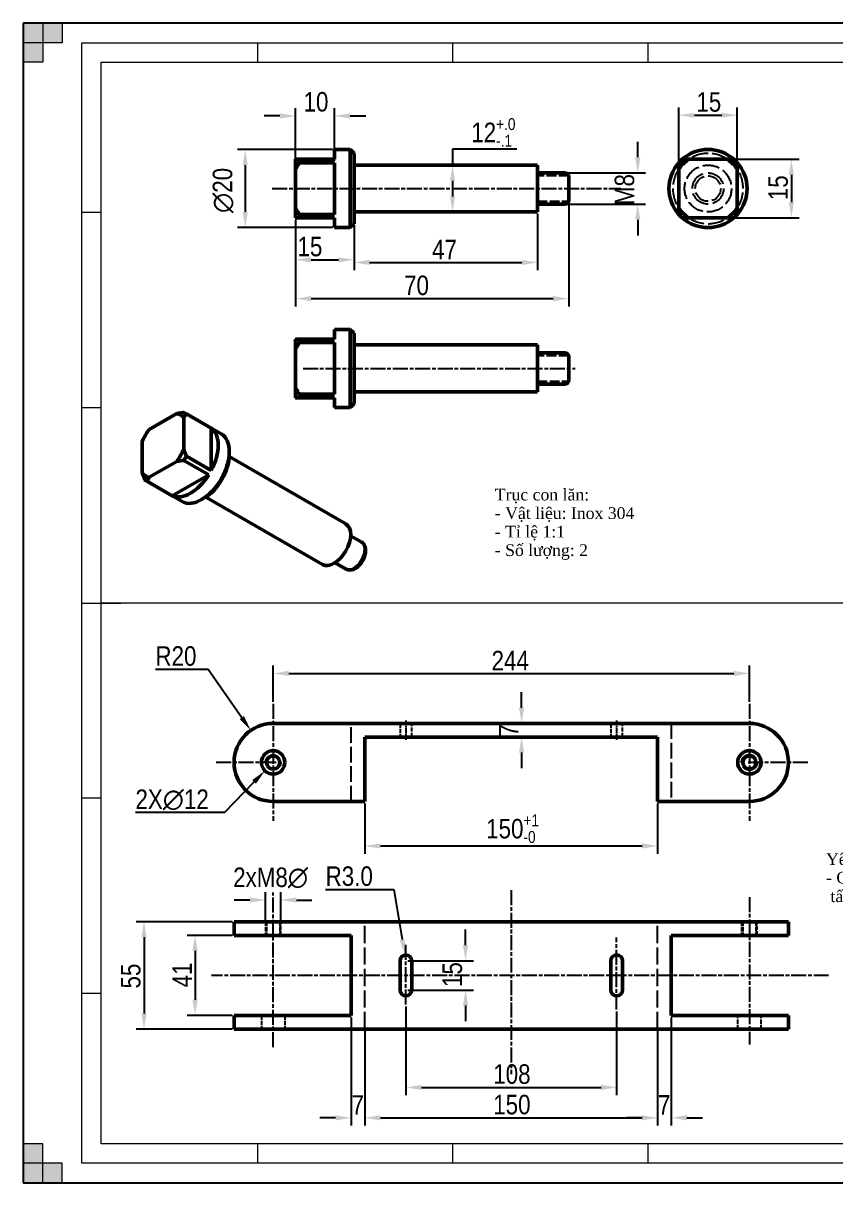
# Model space of a CAD drawing. Header units: millimetres. Extents: x 0 to 840, y 0 to 594.
# Drawn here: x 0 to 416, y 0 to 594 of the extents above; entities that cross this region are included whole.
import ezdxf

# ---------------------------------------------------------------- set-up
doc = ezdxf.new("R2010")
doc.units = ezdxf.units.MM
doc.header["$LTSCALE"] = 2
doc.linetypes.add('CHAIN', pattern=[0.7087, 0.4724, -0.0591, 0.1181, -0.0591])
doc.linetypes.add('DASHED', pattern=[0.2067, 0.1654, -0.0413])
for name, color, linetype, lineweight in [('Center Mark (ANSI)', 7, 'Continuous', 25), ('Centerline (ANSI)', 7, 'Continuous', 25), ('Co ban', 7, 'Continuous', 50), ('Dimension (ANSI)', 7, 'Continuous', 25), ('Hidden Narrow (ANSI)', 7, 'DASHED', 25), ('Symbol (ANSI)', 7, 'Continuous', 25)]:
    doc.layers.add(name, color=color, linetype=linetype, lineweight=lineweight)
for name, color, linetype, lineweight, true_color in [('Khung ban ve', 5, 'Continuous', 15, 0x0000ff), ('Lien manh', 7, 'Continuous', 25, 0x020305), ('Manh', 7, 'DASHED', 25, 0x008000), ('Manh khung ten', 7, 'Continuous', 15, 0x994c4c), ('Net chu', 30, 'Continuous', 15, 0xff7f00), ('THIN', 5, 'Continuous', 15, 0x0000ff)]:
    doc.layers.add(name, color=color, linetype=linetype, lineweight=lineweight, true_color=true_color)
doc.styles.add('Note Text (ANSI)', font='')
doc.styles.add('StandardAM_ANSI', font='')
doc.styles.get('Note Text (ANSI)').set_extended_font_data('VNI-Helve-Condense')
doc.styles.get('StandardAM_ANSI').set_extended_font_data('VNI-Helve-Condense')
doc.dimstyles.new('Default - mm (ANSI)', dxfattribs={"dimscale": 2, "dimtxt": 5, "dimasz": 4, "dimexe": 2, "dimexo": 0.5, "dimgap": 0.8, "dimtad": 1, "dimtoh": 1, "dimdec": 0, "dimrnd": 1e-08, "dimzin": 4, "dimdsep": 46, "dimtxsty": 'StandardAM_ANSI', "dimcen": 0.09, "dimdle": 10, "dimclrd": 256, "dimclre": 256, "dimclrt": 256, "dimadec": 1, "dimazin": 1, "dimtfac": 0.61, "dimtofl": 0, "dimtmove": 0, "dimatfit": 3, "dimldrblk": 'DOT', "dimfxl": 1, "dimtolj": 1, "dimtzin": 4, "dimlwd": -1, "dimlwe": -1, "dimarcsym": 0})

# ---------------------------------------------------------------- blocks, each defined once
blk = doc.blocks.new('Borders 2x A3')
at = {"layer": 'THIN'}
for points in [[(0, 297), (10, 297), (10, 292), (0, 292)], [(5, 297), (5, 287), (0, 287), (0, 297)], [(0, 0), (5, 0), (5, 10), (0, 10)], [(0, 5), (0, 0), (10, 0), (10, 5)]]:
    blk.add_hatch(color=256, dxfattribs=at).paths.add_polyline_path(points)
at = {"layer": 'Khung ban ve'}
for p, q in [((20, 287), (410, 287)), ((20, 10), (20, 287)), ((15, 148.5), (25, 148.5)), ((410, 148.5), (20, 148.5)), ((410, 10), (20, 10))]:
    blk.add_line(p, q, dxfattribs=at)
at = {"layer": 'Manh khung ten', "lineweight": 25}
for p, q in [((420, 297), (0, 297)), ((0, 297), (0, 0)), ((0, 0), (420, 0))]:
    blk.add_line(p, q, dxfattribs=at)
at = {"layer": 'Manh khung ten'}
for p, q in [((0, 297), (420, 297)), ((0, 0), (0, 297)), ((15, 292), (415, 292)), ((15, 5), (15, 292)), ((60, 292), (60, 287)), ((110, 292), (110, 287)), ((19.97, 248.54), (14.98, 248.54)), ((19.98, 198.5), (15, 198.5)), ((19.98, 98.54), (15, 98.54)), ((20, 48.5), (15.02, 48.5)), ((60, 10), (60, 5)), ((110, 10), (110, 5)), ((160, 10), (160, 5)), ((415, 5), (15, 5)), ((420, 0), (0, 0))]:
    blk.add_line(p, q, dxfattribs=at)
at = {"layer": 'Net chu'}
blk.add_line((160, 292), (160, 287), dxfattribs=at)
at = {"layer": 'THIN'}
for p, q in [((0, 292), (0, 297)), ((0, 297), (10, 297)), ((0, 297), (5, 297)), ((0, 287), (0, 297)), ((5, 297), (5, 287)), ((10, 297), (10, 292)), ((10, 292), (0, 292)), ((5, 287), (0, 287)), ((5, 10), (0, 10)), ((0, 10), (0, 0)), ((5, 0), (5, 10)), ((0, 5), (0, 0)), ((10, 5), (0, 5)), ((10, 0), (10, 5)), ((0, 0), (10, 0)), ((0, 0), (5, 0))]:
    blk.add_line(p, q, dxfattribs=at)
blk = doc.blocks.new('*D5')
at = {"layer": 'Defpoints', "color": 0, "transparency": 16777216}
for p in [(196.05, 113.75), (196.05, 98.75), (226.63, 98.75)]:
    blk.add_point(p, dxfattribs=at)
at = {"layer": 'Dimension (ANSI)', "transparency": 16777216}
for p, q in [((226.63, 121.75), (226.63, 129.75)), ((197.05, 113.75), (230.63, 113.75)), ((197.05, 98.75), (230.63, 98.75)), ((226.63, 90.75), (226.63, 82.75))]:
    blk.add_line(p, q, dxfattribs=at)
for points in [[(225.3, 121.75), (227.96, 121.75), (226.63, 113.75)], [(225.3, 90.75), (227.96, 90.75), (226.63, 98.75)]]:
    blk.add_solid(points, dxfattribs=at)
at = {"layer": 'Dimension (ANSI)', "color": 150, "true_color": 0x0080ff, "transparency": 16777216, "insert": (214.82, 100.29), "char_height": 10, "attachment_point": 1, "rotation": 90, "style": 'StandardAM_ANSI'}
blk.add_mtext('\\A1;15', dxfattribs=at)
blk = doc.blocks.new('_Dot')
at = {"color": 0, "linetype": 'ByBlock', "lineweight": -2}
blk.add_line((-0.5, 0), (-1, 0), dxfattribs=at)
at = {"color": 0, "linetype": 'ByBlock', "const_width": 0.5}
blk.add_lwpolyline([(-0.25, 0, 1), (0.25, 0, 1)], format="xyb", close=True, dxfattribs=at)
blk = doc.blocks.new('*D6')
at = {"layer": 'Defpoints', "color": 0, "transparency": 16777216}
for p in [(195.55, 116.7), (196.05, 113.75)]:
    blk.add_point(p, dxfattribs=at)
at = {"layer": 'Dimension (ANSI)', "transparency": 16777216}
for p, q in [((154.95, 150.27), (189.83, 150.27)), ((189.83, 150.27), (194.2, 124.59))]:
    blk.add_line(p, q, dxfattribs=at)
blk.add_solid([(195.52, 124.81), (192.89, 124.37), (195.55, 116.7)], dxfattribs=at)
at = {"layer": 'Dimension (ANSI)', "color": 150, "true_color": 0x0080ff, "transparency": 16777216, "insert": (154.95, 162.08), "char_height": 10, "attachment_point": 1, "style": 'StandardAM_ANSI'}
blk.add_mtext('\\A1;R3.0', dxfattribs=at)
blk = doc.blocks.new('*D7')
at = {"layer": 'Defpoints', "color": 0, "transparency": 16777216}
for p in [(196.05, 91.28), (304.05, 88.69), (304.05, 48.88)]:
    blk.add_point(p, dxfattribs=at)
at = {"layer": 'Dimension (ANSI)', "transparency": 16777216}
for p, q in [((196.05, 90.28), (196.05, 44.88)), ((304.05, 87.69), (304.05, 44.88)), ((204.05, 48.88), (296.05, 48.88))]:
    blk.add_line(p, q, dxfattribs=at)
for points in [[(204.05, 50.21), (204.05, 47.55), (196.05, 48.88)], [(296.05, 50.21), (296.05, 47.55), (304.05, 48.88)]]:
    blk.add_solid(points, dxfattribs=at)
at = {"layer": 'Dimension (ANSI)', "color": 150, "true_color": 0x0080ff, "transparency": 16777216, "insert": (240.83, 60.7), "char_height": 10, "attachment_point": 1, "style": 'StandardAM_ANSI'}
blk.add_mtext('\\A1;108', dxfattribs=at)
blk = doc.blocks.new('*D8')
at = {"layer": 'Defpoints', "color": 0, "transparency": 16777216}
for p in [(175.05, 78.75), (325.05, 78.75), (325.05, 33.28)]:
    blk.add_point(p, dxfattribs=at)
at = {"layer": 'Dimension (ANSI)', "transparency": 16777216}
for p, q in [((175.05, 77.75), (175.05, 29.28)), ((325.05, 77.75), (325.05, 29.28)), ((183.05, 33.28), (317.05, 33.28))]:
    blk.add_line(p, q, dxfattribs=at)
for points in [[(183.05, 34.61), (183.05, 31.94), (175.05, 33.28)], [(317.05, 34.61), (317.05, 31.94), (325.05, 33.28)]]:
    blk.add_solid(points, dxfattribs=at)
at = {"layer": 'Dimension (ANSI)', "color": 150, "true_color": 0x0080ff, "transparency": 16777216, "insert": (240.81, 45.09), "char_height": 10, "attachment_point": 1, "style": 'StandardAM_ANSI'}
blk.add_mtext('\\A1;150', dxfattribs=at)
blk = doc.blocks.new('*D9')
at = {"layer": 'Defpoints', "color": 0, "transparency": 16777216}
for p in [(108.05, 133.75), (61.9, 78.75), (108.05, 78.75)]:
    blk.add_point(p, dxfattribs=at)
at = {"layer": 'Dimension (ANSI)', "transparency": 16777216}
for p, q in [((107.05, 133.75), (57.9, 133.75)), ((61.9, 125.75), (61.9, 86.75)), ((107.05, 78.75), (57.9, 78.75))]:
    blk.add_line(p, q, dxfattribs=at)
for points in [[(60.57, 125.75), (63.24, 125.75), (61.9, 133.75)], [(60.57, 86.75), (63.24, 86.75), (61.9, 78.75)]]:
    blk.add_solid(points, dxfattribs=at)
at = {"layer": 'Dimension (ANSI)', "color": 150, "true_color": 0x0080ff, "transparency": 16777216, "insert": (50.09, 99.53), "char_height": 10, "attachment_point": 1, "rotation": 90, "style": 'StandardAM_ANSI'}
blk.add_mtext('\\A1;55', dxfattribs=at)
blk = doc.blocks.new('*D10')
at = {"layer": 'Defpoints', "color": 0, "transparency": 16777216}
for p in [(108.05, 126.75), (88.05, 85.75), (108.05, 85.75)]:
    blk.add_point(p, dxfattribs=at)
at = {"layer": 'Dimension (ANSI)', "transparency": 16777216}
for p, q in [((107.05, 126.75), (84.05, 126.75)), ((88.05, 118.75), (88.05, 93.75)), ((107.05, 85.75), (84.05, 85.75))]:
    blk.add_line(p, q, dxfattribs=at)
for points in [[(86.72, 118.75), (89.38, 118.75), (88.05, 126.75)], [(86.72, 93.75), (89.38, 93.75), (88.05, 85.75)]]:
    blk.add_solid(points, dxfattribs=at)
at = {"layer": 'Dimension (ANSI)', "color": 150, "true_color": 0x0080ff, "transparency": 16777216, "insert": (76.45, 100.14), "char_height": 10, "attachment_point": 1, "rotation": 90, "style": 'StandardAM_ANSI'}
blk.add_mtext('\\A1;41', dxfattribs=at)
blk = doc.blocks.new('*D11')
at = {"layer": 'Defpoints', "color": 0, "transparency": 16777216}
for p in [(168.05, 85.75), (175.05, 78.75), (175.05, 33.28)]:
    blk.add_point(p, dxfattribs=at)
at = {"layer": 'Dimension (ANSI)', "transparency": 16777216}
for p, q in [((168.05, 84.75), (168.05, 29.28)), ((175.05, 77.75), (175.05, 29.28)), ((160.05, 33.28), (152.05, 33.28)), ((183.05, 33.28), (191.05, 33.28))]:
    blk.add_line(p, q, dxfattribs=at)
for points in [[(160.05, 34.61), (160.05, 31.94), (168.05, 33.28)], [(183.05, 34.61), (183.05, 31.94), (175.05, 33.28)]]:
    blk.add_solid(points, dxfattribs=at)
at = {"layer": 'Dimension (ANSI)', "color": 150, "true_color": 0x0080ff, "transparency": 16777216, "insert": (168.24, 44.88), "char_height": 10, "attachment_point": 1, "style": 'StandardAM_ANSI'}
blk.add_mtext('\\A1;7', dxfattribs=at)
blk = doc.blocks.new('*D12')
at = {"layer": 'Defpoints', "color": 0, "transparency": 16777216}
for p in [(332.05, 85.75), (325.05, 78.75), (332.05, 33.31)]:
    blk.add_point(p, dxfattribs=at)
at = {"layer": 'Dimension (ANSI)', "transparency": 16777216}
for p, q in [((332.05, 84.75), (332.05, 29.31)), ((325.05, 77.75), (325.05, 29.31)), ((317.05, 33.31), (309.05, 33.31)), ((340.05, 33.31), (348.05, 33.31))]:
    blk.add_line(p, q, dxfattribs=at)
for points in [[(317.05, 34.64), (317.05, 31.97), (325.05, 33.31)], [(340.05, 34.64), (340.05, 31.97), (332.05, 33.31)]]:
    blk.add_solid(points, dxfattribs=at)
at = {"layer": 'Dimension (ANSI)', "color": 150, "true_color": 0x0080ff, "transparency": 16777216, "insert": (325.24, 44.91), "char_height": 10, "attachment_point": 1, "style": 'StandardAM_ANSI'}
blk.add_mtext('\\A1;7', dxfattribs=at)
blk = doc.blocks.new('*D13')
at = {"layer": 'Defpoints', "color": 0, "transparency": 16777216}
for p in [(255.32, 235.34), (255.32, 228.34), (255.32, 228.34)]:
    blk.add_point(p, dxfattribs=at)
at = {"layer": 'Dimension (ANSI)', "transparency": 16777216}
for p, q in [((255.32, 243.34), (255.32, 251.34)), ((255.32, 220.34), (255.32, 212.34))]:
    blk.add_line(p, q, dxfattribs=at)
for points in [[(253.98, 243.34), (256.65, 243.34), (255.32, 235.34)], [(253.98, 220.34), (256.65, 220.34), (255.32, 228.34)]]:
    blk.add_solid(points, dxfattribs=at)
at = {"layer": 'Dimension (ANSI)', "color": 150, "true_color": 0x0080ff, "transparency": 16777216, "insert": (243.72, 228.53), "char_height": 10, "attachment_point": 1, "rotation": 90, "style": 'StandardAM_ANSI'}
blk.add_mtext('\\A1;7', dxfattribs=at)
blk = doc.blocks.new('*D14')
at = {"layer": 'Defpoints', "color": 0, "transparency": 16777216}
for p in [(116.61, 231.75), (128.05, 215.34)]:
    blk.add_point(p, dxfattribs=at)
at = {"layer": 'Dimension (ANSI)', "transparency": 16777216}
for p, q in [((67.75, 263.03), (94.78, 263.03)), ((94.78, 263.03), (112.03, 238.31))]:
    blk.add_line(p, q, dxfattribs=at)
blk.add_solid([(113.12, 239.07), (110.94, 237.55), (116.61, 231.75)], dxfattribs=at)
at = {"layer": 'Dimension (ANSI)', "color": 150, "true_color": 0x0080ff, "transparency": 16777216, "insert": (67.75, 274.85), "char_height": 10, "attachment_point": 1, "style": 'StandardAM_ANSI'}
blk.add_mtext('\\A1;R20', dxfattribs=at)
blk = doc.blocks.new('*D15')
at = {"layer": 'Defpoints', "color": 0, "transparency": 16777216}
for p in [(132.24, 219.64), (123.86, 211.05)]:
    blk.add_point(p, dxfattribs=at)
at = {"layer": 'Dimension (ANSI)', "transparency": 16777216}
for p, q in [((127.87, 215.34), (128.23, 215.34)), ((128.05, 215.16), (128.05, 215.52)), ((103.26, 189.89), (118.28, 205.32)), ((57.52, 189.89), (103.26, 189.89))]:
    blk.add_line(p, q, dxfattribs=at)
blk.add_solid([(117.33, 206.25), (119.24, 204.39), (123.86, 211.05)], dxfattribs=at)
at = {"layer": 'Dimension (ANSI)', "color": 150, "true_color": 0x0080ff, "transparency": 16777216, "insert": (57.52, 201.49), "char_height": 10, "attachment_point": 1, "style": 'StandardAM_ANSI'}
blk.add_mtext('\\A1;\\fVNI-Helve-Condense|b0|i0;\\H10.0000;2X∅12', dxfattribs=at)
blk = doc.blocks.new('*D16')
at = {"layer": 'Defpoints', "color": 0, "transparency": 16777216}
for p in [(175.05, 195.34), (325.05, 195.34), (325.05, 172.55)]:
    blk.add_point(p, dxfattribs=at)
at = {"layer": 'Dimension (ANSI)', "transparency": 16777216}
for p, q in [((175.05, 194.34), (175.05, 168.55)), ((325.05, 194.34), (325.05, 168.55)), ((183.05, 172.55), (317.05, 172.55))]:
    blk.add_line(p, q, dxfattribs=at)
for points in [[(183.05, 173.89), (183.05, 171.22), (175.05, 172.55)], [(317.05, 173.89), (317.05, 171.22), (325.05, 172.55)]]:
    blk.add_solid(points, dxfattribs=at)
at = {"layer": 'Dimension (ANSI)', "color": 150, "true_color": 0x0080ff, "transparency": 16777216, "insert": (237.19, 188.73), "char_height": 10, "attachment_point": 1, "style": 'StandardAM_ANSI'}
blk.add_mtext('\\A1;150{\\H6.1;\\S+1^ -0;}', dxfattribs=at)
blk = doc.blocks.new('*D17')
at = {"layer": 'Defpoints', "color": 0, "transparency": 16777216}
for p in [(372.05, 260.9), (128.05, 245.34), (372.05, 245.34)]:
    blk.add_point(p, dxfattribs=at)
at = {"layer": 'Dimension (ANSI)', "transparency": 16777216}
for p, q in [((128.05, 246.34), (128.05, 264.9)), ((372.05, 246.34), (372.05, 264.9)), ((136.05, 260.9), (364.05, 260.9))]:
    blk.add_line(p, q, dxfattribs=at)
for points in [[(136.05, 262.23), (136.05, 259.56), (128.05, 260.9)], [(364.05, 262.23), (364.05, 259.56), (372.05, 260.9)]]:
    blk.add_solid(points, dxfattribs=at)
at = {"layer": 'Dimension (ANSI)', "color": 150, "true_color": 0x0080ff, "transparency": 16777216, "insert": (239.96, 272.5), "char_height": 10, "attachment_point": 1, "style": 'StandardAM_ANSI'}
blk.add_mtext('\\A1;244', dxfattribs=at)
blk = doc.blocks.new('*D18')
at = {"layer": 'Defpoints', "color": 0, "transparency": 16777216}
for p in [(159.49, 529.3), (113.75, 489.3), (159.49, 489.3)]:
    blk.add_point(p, dxfattribs=at)
at = {"layer": 'Dimension (ANSI)', "transparency": 16777216}
for p, q in [((158.49, 529.3), (109.75, 529.3)), ((113.75, 521.3), (113.75, 497.3)), ((158.49, 489.3), (109.75, 489.3))]:
    blk.add_line(p, q, dxfattribs=at)
for points in [[(112.42, 521.3), (115.09, 521.3), (113.75, 529.3)], [(112.42, 497.3), (115.09, 497.3), (113.75, 489.3)]]:
    blk.add_solid(points, dxfattribs=at)
at = {"layer": 'Dimension (ANSI)', "color": 150, "true_color": 0x0080ff, "transparency": 16777216, "insert": (97.11, 496.77), "char_height": 10, "attachment_point": 1, "rotation": 90, "style": 'StandardAM_ANSI'}
blk.add_mtext('\\A1;\\fAIGDT|b0|i0;\\H10.0000;n\\fVNI-Helve-Condense|b0|i0;\\H10.0000;20', dxfattribs=at)
blk = doc.blocks.new('*D19')
at = {"layer": 'Defpoints', "color": 0, "transparency": 16777216}
for p in [(234.76, 521.3), (219.96, 497.3), (234.76, 497.3)]:
    blk.add_point(p, dxfattribs=at)
at = {"layer": 'Dimension (ANSI)', "transparency": 16777216}
for p, q in [((252.95, 529.39), (219.96, 529.39)), ((219.96, 529.39), (219.96, 521.3)), ((219.96, 513.3), (219.96, 505.3))]:
    blk.add_line(p, q, dxfattribs=at)
for points in [[(218.63, 513.3), (221.3, 513.3), (219.96, 521.3)], [(218.63, 505.3), (221.3, 505.3), (219.96, 497.3)]]:
    blk.add_solid(points, dxfattribs=at)
at = {"layer": 'Dimension (ANSI)', "color": 150, "true_color": 0x0080ff, "transparency": 16777216, "insert": (229.56, 545.36), "char_height": 10, "attachment_point": 1, "style": 'StandardAM_ANSI'}
blk.add_mtext('\\A1;12{\\H6.1;\\S+.0^ -.1;}', dxfattribs=at)
blk = doc.blocks.new('*D25')
at = {"layer": 'Defpoints', "color": 0, "transparency": 16777216}
for p in [(131.94, 144.86), (124.16, 133.75), (131.94, 133.75)]:
    blk.add_point(p, dxfattribs=at)
at = {"layer": 'Dimension (ANSI)', "transparency": 16777216}
for p, q in [((124.16, 134.75), (124.16, 148.86)), ((131.94, 134.75), (131.94, 148.86)), ((116.16, 144.86), (108.16, 144.86)), ((139.94, 144.86), (147.94, 144.86))]:
    blk.add_line(p, q, dxfattribs=at)
for points in [[(116.16, 146.2), (116.16, 143.53), (124.16, 144.86)], [(139.94, 146.2), (139.94, 143.53), (131.94, 144.86)]]:
    blk.add_solid(points, dxfattribs=at)
at = {"layer": 'Dimension (ANSI)', "color": 150, "true_color": 0x0080ff, "transparency": 16777216, "insert": (107.57, 161.51), "char_height": 10, "attachment_point": 1, "style": 'StandardAM_ANSI'}
blk.add_mtext('\\A1;\\fVNI-Helve-Condense|b0|i0;\\H10.0000;2xM8\\fAIGDT|b0|i0;\\H10.0000;n', dxfattribs=at)
blk = doc.blocks.new('*D26')
at = {"layer": 'Defpoints', "color": 0, "transparency": 16777216}
for p in [(279.49, 503.3), (139.49, 494.3), (279.49, 452.91)]:
    blk.add_point(p, dxfattribs=at)
at = {"layer": 'Dimension (ANSI)', "transparency": 16777216}
for p, q in [((279.49, 502.3), (279.49, 448.91)), ((139.49, 493.3), (139.49, 448.91)), ((147.49, 452.91), (271.49, 452.91))]:
    blk.add_line(p, q, dxfattribs=at)
for points in [[(147.49, 454.24), (147.49, 451.57), (139.49, 452.91)], [(271.49, 454.24), (271.49, 451.57), (279.49, 452.91)]]:
    blk.add_solid(points, dxfattribs=at)
at = {"layer": 'Dimension (ANSI)', "color": 150, "true_color": 0x0080ff, "transparency": 16777216, "insert": (195.14, 464.72), "char_height": 10, "attachment_point": 1, "style": 'StandardAM_ANSI'}
blk.add_mtext('\\A1;70', dxfattribs=at)
blk = doc.blocks.new('*D27')
at = {"layer": 'Defpoints', "color": 0, "transparency": 16777216}
for p in [(139.49, 494.3), (169.49, 491.3), (169.49, 472.8)]:
    blk.add_point(p, dxfattribs=at)
at = {"layer": 'Dimension (ANSI)', "transparency": 16777216}
for p, q in [((139.49, 493.3), (139.49, 468.8)), ((169.49, 490.3), (169.49, 468.8)), ((147.49, 472.8), (161.49, 472.8))]:
    blk.add_line(p, q, dxfattribs=at)
for points in [[(147.49, 474.13), (147.49, 471.46), (139.49, 472.8)], [(161.49, 474.13), (161.49, 471.46), (169.49, 472.8)]]:
    blk.add_solid(points, dxfattribs=at)
at = {"layer": 'Dimension (ANSI)', "color": 150, "true_color": 0x0080ff, "transparency": 16777216, "insert": (140.54, 484.61), "char_height": 10, "attachment_point": 1, "style": 'StandardAM_ANSI'}
blk.add_mtext('\\A1;15', dxfattribs=at)
blk = doc.blocks.new('*D28')
at = {"layer": 'Defpoints', "color": 0, "transparency": 16777216}
for p in [(263.49, 497.3), (169.49, 491.3), (263.49, 471.46)]:
    blk.add_point(p, dxfattribs=at)
at = {"layer": 'Dimension (ANSI)', "transparency": 16777216}
for p, q in [((263.49, 496.3), (263.49, 467.46)), ((169.49, 490.3), (169.49, 467.46)), ((177.49, 471.46), (255.49, 471.46))]:
    blk.add_line(p, q, dxfattribs=at)
for points in [[(177.49, 472.79), (177.49, 470.12), (169.49, 471.46)], [(255.49, 472.79), (255.49, 470.12), (263.49, 471.46)]]:
    blk.add_solid(points, dxfattribs=at)
at = {"layer": 'Dimension (ANSI)', "color": 150, "true_color": 0x0080ff, "transparency": 16777216, "insert": (209.48, 483.06), "char_height": 10, "attachment_point": 1, "style": 'StandardAM_ANSI'}
blk.add_mtext('\\A1;47', dxfattribs=at)
blk = doc.blocks.new('*D29')
at = {"layer": 'Defpoints', "color": 0, "transparency": 16777216}
for p in [(277.49, 517.3), (277.49, 501.3), (314.87, 501.3)]:
    blk.add_point(p, dxfattribs=at)
at = {"layer": 'Dimension (ANSI)', "transparency": 16777216}
for p, q in [((314.87, 525.3), (314.87, 533.3)), ((278.49, 517.3), (318.87, 517.3)), ((278.49, 501.3), (318.87, 501.3)), ((314.87, 493.3), (314.87, 485.3))]:
    blk.add_line(p, q, dxfattribs=at)
for points in [[(313.53, 525.3), (316.2, 525.3), (314.87, 517.3)], [(313.53, 493.3), (316.2, 493.3), (314.87, 501.3)]]:
    blk.add_solid(points, dxfattribs=at)
at = {"layer": 'Dimension (ANSI)', "color": 150, "true_color": 0x0080ff, "transparency": 16777216, "insert": (303.05, 500.8), "char_height": 10, "attachment_point": 1, "rotation": 90, "style": 'StandardAM_ANSI'}
blk.add_mtext('\\A1;\\fVNI-Helve-Condense|b0|i0;\\H10.0000;M8', dxfattribs=at)
blk = doc.blocks.new('*D30')
at = {"layer": 'Defpoints', "color": 0, "transparency": 16777216}
for p in [(159.49, 546.5), (139.49, 519.25), (159.49, 522.52)]:
    blk.add_point(p, dxfattribs=at)
at = {"layer": 'Dimension (ANSI)', "transparency": 16777216}
for p, q in [((131.49, 546.5), (123.49, 546.5)), ((139.49, 520.25), (139.49, 550.5)), ((159.49, 523.52), (159.49, 550.5)), ((167.49, 546.5), (175.49, 546.5))]:
    blk.add_line(p, q, dxfattribs=at)
for points in [[(131.49, 547.84), (131.49, 545.17), (139.49, 546.5)], [(167.49, 547.84), (167.49, 545.17), (159.49, 546.5)]]:
    blk.add_solid(points, dxfattribs=at)
at = {"layer": 'Dimension (ANSI)', "color": 150, "true_color": 0x0080ff, "transparency": 16777216, "insert": (143.63, 558.74), "char_height": 10, "attachment_point": 1, "style": 'StandardAM_ANSI'}
blk.add_mtext('\\A1;10', dxfattribs=at)
blk = doc.blocks.new('*D31')
at = {"layer": 'Defpoints', "color": 0, "transparency": 16777216}
for p in [(360.8, 524.3), (360.8, 494.3), (393.55, 494.3)]:
    blk.add_point(p, dxfattribs=at)
at = {"layer": 'Dimension (ANSI)', "transparency": 16777216}
for p, q in [((361.8, 524.3), (397.55, 524.3)), ((393.55, 516.3), (393.55, 502.3)), ((361.8, 494.3), (397.55, 494.3))]:
    blk.add_line(p, q, dxfattribs=at)
for points in [[(392.22, 516.3), (394.88, 516.3), (393.55, 524.3)], [(392.22, 502.3), (394.88, 502.3), (393.55, 494.3)]]:
    blk.add_solid(points, dxfattribs=at)
at = {"layer": 'Dimension (ANSI)', "color": 150, "true_color": 0x0080ff, "transparency": 16777216, "insert": (381.74, 503.34), "char_height": 10, "attachment_point": 1, "rotation": 90, "style": 'StandardAM_ANSI'}
blk.add_mtext('\\A1;15', dxfattribs=at)
blk = doc.blocks.new('*D32')
at = {"layer": 'Defpoints', "color": 0, "transparency": 16777216}
for p in [(365.85, 546.85), (335.85, 519.25), (365.85, 519.25)]:
    blk.add_point(p, dxfattribs=at)
at = {"layer": 'Dimension (ANSI)', "transparency": 16777216}
for p, q in [((335.85, 520.25), (335.85, 550.85)), ((343.85, 546.85), (357.85, 546.85)), ((365.85, 520.25), (365.85, 550.85))]:
    blk.add_line(p, q, dxfattribs=at)
for points in [[(343.85, 548.18), (343.85, 545.51), (335.85, 546.85)], [(357.85, 548.18), (357.85, 545.51), (365.85, 546.85)]]:
    blk.add_solid(points, dxfattribs=at)
at = {"layer": 'Dimension (ANSI)', "color": 150, "true_color": 0x0080ff, "transparency": 16777216, "insert": (344.9, 558.66), "char_height": 10, "attachment_point": 1, "style": 'StandardAM_ANSI'}
blk.add_mtext('\\A1;15', dxfattribs=at)

msp = doc.modelspace()

# ---------------------------------------------------------------- linework, layer by layer
at = {"layer": 'Center Mark (ANSI)', "linetype": 'CHAIN', "ltscale": 8.113447}
for p, q in [((128.051, 245.345), (128.051, 185.345)), ((372.051, 245.345), (372.051, 185.345)), ((129.551, 215.345), (98.051, 215.345)), ((402.051, 215.345), (370.551, 215.345))]:
    msp.add_line(p, q, dxfattribs=at)
at = {"layer": 'Centerline (ANSI)', "linetype": 'CHAIN', "ltscale": 8.113447}
for p, q in [((127.608, 509.295), (306.233, 509.295)), ((143.385, 417.177), (282.778, 417.177)), ((128.051, 69.465), (128.051, 148.675)), ((250.051, 149.823), (250.051, 55.689)), ((372.051, 146.379), (372.051, 70.9)), ((304.051, 88.694), (304.051, 125.716)), ((196.051, 91.277), (196.051, 122.272)), ((412.654, 106.246), (96.437, 106.246))]:
    msp.add_line(p, q, dxfattribs=at)
at = {"layer": 'Centerline (ANSI)', "linetype": 'CHAIN', "ltscale": 2.777527}
for p, q in [((196.051, 236.845), (196.051, 226.845)), ((304.051, 236.845), (304.051, 226.845))]:
    msp.add_line(p, q, dxfattribs=at)
at = {"layer": 'Co ban'}
for p, q in [((159.493, 524.295), (159.493, 529.295)), ((159.493, 529.295), (167.493, 529.295)), ((167.493, 489.295), (167.493, 529.295)), ((169.493, 527.295), (167.493, 529.295)), ((139.493, 519.245), (139.493, 524.295)), ((159.493, 524.295), (141.493, 524.295)), ((141.493, 524.295), (141.493, 522.524)), ((169.493, 527.295), (169.493, 491.295)), ((360.8, 524.295), (340.9, 524.295)), ((139.493, 499.346), (139.493, 519.245)), ((141.493, 522.524), (159.493, 522.524)), ((159.493, 496.067), (159.493, 522.524)), ((169.493, 521.295), (263.493, 521.295)), ((263.493, 497.295), (263.493, 521.295)), ((263.493, 517.295), (277.493, 517.295)), ((335.85, 519.245), (335.85, 499.346)), ((365.85, 499.346), (365.85, 519.245)), ((279.493, 515.295), (279.493, 503.295)), ((139.493, 494.295), (139.493, 499.346)), ((263.493, 501.295), (277.493, 501.295)), ((159.493, 496.067), (141.493, 496.067)), ((141.493, 496.067), (141.493, 494.295)), ((141.493, 494.295), (159.493, 494.295)), ((159.493, 489.295), (159.493, 494.295)), ((169.493, 497.295), (263.493, 497.295)), ((340.9, 494.295), (360.8, 494.295)), ((159.493, 489.295), (167.493, 489.295)), ((169.493, 491.295), (167.493, 489.295)), ((159.493, 432.177), (159.493, 437.177)), ((159.493, 437.177), (167.493, 437.177)), ((167.493, 397.177), (167.493, 437.177)), ((169.493, 435.177), (167.493, 437.177)), ((169.493, 435.177), (169.493, 399.177)), ((139.493, 427.127), (139.493, 432.177)), ((159.493, 432.177), (141.493, 432.177)), ((141.493, 432.177), (141.493, 430.406)), ((141.493, 430.406), (159.493, 430.406)), ((159.493, 403.948), (159.493, 430.406)), ((169.493, 429.177), (263.493, 429.177)), ((263.493, 405.177), (263.493, 429.177)), ((139.493, 407.227), (139.493, 427.127)), ((263.493, 425.177), (277.493, 425.177)), ((279.493, 423.177), (279.493, 411.177)), ((139.493, 402.177), (139.493, 407.227)), ((159.493, 403.948), (141.493, 403.948)), ((141.493, 403.948), (141.493, 402.177)), ((169.493, 405.177), (263.493, 405.177)), ((263.493, 409.177), (277.493, 409.177)), ((141.493, 402.177), (159.493, 402.177)), ((159.493, 397.177), (159.493, 402.177)), ((169.493, 399.177), (167.493, 397.177)), ((78.649, 394.049), (64.578, 385.925)), ((83.028, 394.244), (101.412, 383.629)), ((83.634, 393.848), (96.362, 386.5)), ((159.493, 397.177), (167.493, 397.177)), ((82.22, 375.739), (82.22, 391.987)), ((96.362, 364.897), (96.362, 386.5)), ((61.007, 379.74), (61.007, 363.492)), ((105.555, 372.841), (105.555, 374.474)), ((64.578, 361.43), (78.649, 369.554)), ((82.382, 370.076), (95.11, 362.728)), ((96.362, 364.897), (83.634, 372.246)), ((105.535, 372.011), (165.295, 337.509)), ((76.401, 351.927), (95.11, 362.728)), ((63.028, 359.603), (81.412, 348.988)), ((76.401, 351.927), (63.674, 359.275)), ((92.827, 350.795), (91.412, 349.979)), ((93.535, 351.227), (153.295, 316.725)), ((167.767, 331.463), (173.194, 328.33)), ((159.767, 317.607), (165.194, 314.473)), ((128.051, 235.345), (372.051, 235.345)), ((175.051, 228.345), (175.051, 195.345)), ((325.051, 228.345), (175.051, 228.345)), ((325.051, 228.345), (325.051, 195.345)), ((175.051, 195.345), (128.051, 195.345)), ((325.051, 195.345), (372.051, 195.345)), ((108.051, 133.746), (128.051, 133.746)), ((108.051, 126.746), (108.051, 133.746)), ((372.051, 133.746), (128.051, 133.746)), ((392.051, 133.746), (372.051, 133.746)), ((392.051, 133.746), (392.051, 126.746)), ((128.051, 126.746), (108.051, 126.746)), ((128.051, 126.746), (168.051, 126.746)), ((168.051, 126.746), (168.051, 85.746)), ((372.051, 126.746), (332.051, 126.746)), ((332.051, 126.746), (332.051, 85.746)), ((372.051, 126.746), (392.051, 126.746)), ((193.051, 98.746), (193.051, 113.746)), ((199.051, 113.746), (199.051, 98.746)), ((301.051, 98.746), (301.051, 113.746)), ((307.051, 113.746), (307.051, 98.746)), ((108.051, 85.746), (128.051, 85.746)), ((108.051, 85.746), (108.051, 78.746)), ((168.051, 85.746), (128.051, 85.746)), ((332.051, 85.746), (372.051, 85.746)), ((392.051, 85.746), (372.051, 85.746)), ((392.051, 78.746), (392.051, 85.746)), ((128.051, 78.746), (108.051, 78.746)), ((128.051, 78.746), (372.051, 78.746)), ((372.051, 78.746), (392.051, 78.746))]:
    msp.add_line(p, q, dxfattribs=at)
for centre, radius in [((128.051, 215.345), 6), ((372.051, 215.345), 6), ((128.051, 215.345), 3.35), ((372.051, 215.345), 3.35)]:
    msp.add_circle(centre, radius, dxfattribs=at)
for centre, radius, start, end in [((350.85, 509.295), 20, 48.590378, 131.409622), ((350.85, 509.295), 18, 123.55731, 146.44269), ((350.85, 509.295), 20, 131.409622, 138.590378), ((350.85, 509.295), 18, 33.55731, 56.44269), ((350.85, 509.295), 20, 41.409622, 48.590378), ((277.493, 515.295), 2, 0, 90), ((350.85, 509.295), 20, 138.590378, 221.409622), ((350.85, 509.295), 20, 318.590378, 41.409622), ((277.493, 503.295), 2, 270, 0), ((350.85, 509.295), 18, 213.55731, 236.44269), ((350.85, 509.295), 18, 303.55731, 326.44269), ((350.85, 509.295), 20, 221.409622, 228.590378), ((350.85, 509.295), 20, 228.590378, 311.409622), ((350.85, 509.295), 20, 311.409622, 318.590378), ((277.493, 423.177), 2, 0, 90), ((277.493, 411.177), 2, 270, 0), ((128.051, 215.345), 20, 90, 270), ((372.051, 215.345), 20, 270, 90), ((196.051, 113.746), 3, 0, 180), ((304.051, 113.746), 3, 0, 180), ((196.051, 98.746), 3, 180, 0), ((304.051, 98.746), 3, 180, 0)]:
    msp.add_arc(centre, radius, start, end, dxfattribs=at)
for centre, major_axis, start_param, end_param in [((71.613, 377.74), (9, 15.588), 6.0834727, 6.4828979), ((73.028, 376.923), (10, 17.321), 6.2205214, 6.3458492), ((85.756, 369.575), (10, 17.321), 4.7750529, 6.2205214), ((71.613, 377.74), (9, 15.588), 1.3710837, 1.7705089), ((91.412, 366.309), (10, 17.321), 3.1415927, 6.2831853), ((71.613, 377.74), (-9, -15.588), 1.3710837, 1.7705089), ((73.028, 376.923), (10, 17.321), 4.6497251, 4.7750529), ((92.827, 365.492), (9, 15.588), 3.9269908, 5.4977871), ((71.613, 377.74), (-9, -15.588), 6.0834727, 6.4828979), ((85.756, 369.575), (-10, -17.321), 0.0626639, 1.5081324), ((73.028, 376.923), (-10, -17.321), 6.2205214, 6.3458492), ((159.295, 327.117), (6, 10.392), 3.1415927, 6.2831853)]:
    msp.add_ellipse(centre, major_axis=major_axis, ratio=0.5773503, start_param=start_param, end_param=end_param, dxfattribs=at)
for points in [[(141.493, 524.295), (140.351, 524.295), (139.493, 524.295)], [(340.9, 524.295), (339.347, 524.295), (337.621, 524.295)], [(364.079, 524.295), (362.353, 524.295), (360.8, 524.295)], [(139.493, 519.245), (140.351, 520.799), (141.493, 522.524)], [(335.85, 522.524), (335.85, 520.799), (335.85, 519.245)], [(365.85, 519.245), (365.85, 520.799), (365.85, 522.524)], [(141.493, 496.067), (140.351, 497.792), (139.493, 499.346)], [(335.85, 499.346), (335.85, 497.792), (335.85, 496.067)], [(365.85, 496.067), (365.85, 497.792), (365.85, 499.346)], [(139.493, 494.295), (140.351, 494.295), (141.493, 494.295)], [(337.621, 494.295), (339.347, 494.295), (340.9, 494.295)], [(360.8, 494.295), (362.353, 494.295), (364.079, 494.295)], [(141.493, 432.177), (140.351, 432.177), (139.493, 432.177)], [(139.493, 427.127), (140.351, 428.68), (141.493, 430.406)], [(141.493, 403.948), (140.351, 405.674), (139.493, 407.227)], [(139.493, 402.177), (140.351, 402.177), (141.493, 402.177)], [(82.382, 394.571), (80.354, 394.333), (78.649, 394.049)], [(82.22, 391.987), (82.827, 392.905), (83.634, 393.848)], [(83.634, 372.246), (82.827, 374.121), (82.22, 375.739)], [(78.649, 369.554), (80.354, 369.838), (82.382, 370.076)], [(61.007, 363.492), (61.614, 361.873), (62.421, 359.998)], [(63.674, 359.275), (64.087, 360.446), (64.578, 361.43)]]:
    msp.add_rational_spline(points, [1, 1.00374358632, 1], degree=2, dxfattribs=at)
msp.add_open_spline([(173.194, 328.33), (173.647, 328.068), (174.044, 327.717), (174.709, 326.874), (174.962, 326.376), (175.345, 325.219), (175.435, 324.548), (175.438, 323.074), (175.318, 322.266), (174.881, 320.656), (174.561, 319.854), (173.762, 318.337), (173.286, 317.622), (172.206, 316.326), (171.604, 315.746), (170.294, 314.783), (169.585, 314.4), (168.145, 313.954), (167.415, 313.864), (166.168, 314.038), (165.655, 314.207), (165.194, 314.473)], degree=3, knots=[0.7853982, 0.7853982, 0.7853982, 0.7853982, 1.0116723, 1.0116723, 1.260266, 1.260266, 1.5684053, 1.5684053, 1.9269036, 1.9269036, 2.2888824, 2.2888824, 2.6463049, 2.6463049, 3.0059878, 3.0059878, 3.3694905, 3.3694905, 3.69681, 3.69681, 3.9269908, 3.9269908, 3.9269908, 3.9269908], dxfattribs=at)
at = {"layer": 'Hidden Narrow (ANSI)', "ltscale": 15.174003}
for p, q in [((279.426, 515.807), (263.493, 515.807)), ((263.493, 502.783), (279.426, 502.783)), ((279.426, 423.689), (263.493, 423.689)), ((263.493, 410.665), (279.426, 410.665))]:
    msp.add_line(p, q, dxfattribs=at)
at = {"layer": 'Hidden Narrow (ANSI)', "ltscale": 6.666338}
for p, q in [((124.159, 133.746), (124.159, 126.746)), ((131.942, 126.746), (131.942, 133.746)), ((368.024, 133.746), (368.024, 126.746)), ((376.077, 126.746), (376.077, 133.746))]:
    msp.add_line(p, q, dxfattribs=at)
at = {"layer": 'Hidden Narrow (ANSI)', "ltscale": 24.743652}
msp.add_circle((350.85, 509.295), 6.512, dxfattribs=at)
at = {"layer": 'Hidden Narrow (ANSI)', "ltscale": 29.571293}
msp.add_circle((128.051, 215.345), 3.891, dxfattribs=at)
at = {"layer": 'Hidden Narrow (ANSI)', "ltscale": 30.598991}
msp.add_circle((372.051, 215.345), 4.026, dxfattribs=at)
at = {"layer": 'Lien manh'}
msp.add_ellipse((169.194, 321.401), major_axis=(4, 6.928), ratio=0.5773503, start_param=3.1415927, end_param=6.2831853, dxfattribs=at)
at = {"layer": 'Manh', "ltscale": 24.189648}
for p, q in [((168.051, 195.345), (168.051, 235.345)), ((332.051, 235.345), (332.051, 195.345))]:
    msp.add_line(p, q, dxfattribs=at)
at = {"layer": 'Manh', "ltscale": 6.666338}
for p, q in [((193.051, 235.345), (193.051, 228.345)), ((199.051, 228.345), (199.051, 235.345)), ((301.051, 235.345), (301.051, 228.345)), ((307.051, 228.345), (307.051, 235.345)), ((124.701, 133.746), (124.701, 126.746)), ((131.401, 133.746), (131.401, 126.746)), ((368.701, 133.746), (368.701, 126.746)), ((375.401, 133.746), (375.401, 126.746)), ((122.051, 85.746), (122.051, 78.746)), ((134.051, 85.746), (134.051, 78.746)), ((366.051, 78.746), (366.051, 85.746)), ((378.051, 78.746), (378.051, 85.746))]:
    msp.add_line(p, q, dxfattribs=at)
at = {"layer": 'Manh', "ltscale": 26.608612}
for p, q in [((175.051, 78.746), (175.051, 133.746)), ((325.051, 78.746), (325.051, 133.746))]:
    msp.add_line(p, q, dxfattribs=at)
at = {"layer": 'Manh', "ltscale": 26.055092}
msp.add_circle((350.85, 509.295), 12, dxfattribs=at)
at = {"layer": 'Manh', "ltscale": 30.397606}
msp.add_circle((350.85, 509.295), 8, dxfattribs=at)
at = {"layer": 'Manh', "ltscale": 25.501547}
for start, end in [(56.44269, 123.55731), (146.44269, 213.55731), (326.44269, 33.55731), (236.44269, 303.55731)]:
    msp.add_arc((350.85, 509.295), 18, start, end, dxfattribs=at)

# ---------------------------------------------------------------- block references
at = {"xscale": 2, "yscale": 2, "zscale": 2}
msp.add_blockref('Borders 2x A3', (0, 0), dxfattribs=at)

# ---------------------------------------------------------------- texts
at = {"layer": 'Symbol (ANSI)', "char_height": 6, "attachment_point": 1, "line_spacing_factor": 0.948986, "style": 'Note Text (ANSI)'}
for s, insert, width in [('{\\fTimes New Roman|b0|i0;\\H6.0000;Trục con lăn:\\P\\fTimes New Roman|b0|i0;\\H6.0000;- Vật liệu: Inox 304\\P\\fTimes New Roman|b0|i0;\\H6.0000;- Tỉ lệ 1:1\\P\\fTimes New Roman|b0|i0;\\H6.0000;- Số lượng: 2}', (241.633, 355.536), 71.50981), ('{\\fTimes New Roman|b0|i0;\\H6.0000;Yêu cầu kỹ Thuật:\\P\\fTimes New Roman|b0|i0;\\H6.0000;- Chi tiết trên sử dụng phương pháp cắt inox\\P\\fTimes New Roman|b0|i0;\\H6.0000; tấm 7mm và hàn lại với nhau}', (411.314, 168.798), 160.92157)]:
    msp.add_mtext(s, dxfattribs=dict(at, insert=insert, width=width))

# ---------------------------------------------------------------- dimensions: what is measured, and where the dimension line sits
at = {"layer": 'Dimension (ANSI)'}
for base, p1, p2, override, picture, middle in [((159.493, 546.502), (139.493, 519.245), (159.493, 522.524), {"dimgap": 1.010526, "dimtoh": 0, "dimdec": 0, "dimlfac": 0.5, "dimtol": 0, "dimlim": 0, "dimtp": 0, "dimtm": 0, "dimtdec": 2}, '*D30', (149.493, 546.502)), ((365.85, 546.848), (335.85, 519.245), (365.85, 519.245), {"dimgap": 0.8, "dimtoh": 0, "dimdec": 0, "dimlfac": 0.5, "dimtol": 0, "dimlim": 0, "dimtp": 0, "dimtm": 0, "dimtdec": 2, "dimatfit": 1}, '*D32', (350.85, 546.848)), ((263.493, 471.456), (169.493, 491.295), (263.493, 497.295), {"dimgap": 0.8, "dimtoh": 0, "dimdec": 0, "dimlfac": 0.5, "dimtol": 0, "dimlim": 0, "dimtp": 0, "dimtm": 0, "dimtdec": 2, "dimatfit": 1}, '*D28', (216.493, 471.456)), ((304.051, 48.882), (196.051, 91.277), (304.051, 88.694), {"dimgap": 0.8, "dimtoh": 0, "dimdec": 0, "dimtol": 0, "dimlim": 0, "dimtp": 0, "dimtm": 0, "dimtdec": 2, "dimatfit": 1}, '*D7', (250.051, 48.882)), ((332.051, 33.306), (325.051, 78.746), (332.051, 85.746), {"dimgap": 0.8, "dimtoh": 0, "dimdec": 0, "dimtol": 0, "dimlim": 0, "dimtp": 0, "dimtm": 0, "dimtdec": 2, "dimatfit": 1}, '*D12', (328.551, 33.306)), ((325.051, 33.278), (175.051, 78.746), (325.051, 78.746), {"dimgap": 0.8, "dimtoh": 0, "dimdec": 0, "dimtol": 0, "dimlim": 0, "dimtp": 0, "dimtm": 0, "dimtdec": 2, "dimatfit": 1}, '*D8', (250.051, 33.278))]:
    dim = msp.add_linear_dim(base=base, p1=p1, p2=p2, dimstyle='Default - mm (ANSI)', override=override, dxfattribs=at)
    dim.commit()
    dim.dimension.update_dxf_attribs({"geometry": picture, "text_midpoint": middle, "dimtype": 160})
for base, p1, p2, angle, override, picture, middle in [((219.962, 497.295), (234.761, 521.295), (234.761, 497.295), 270, {"dimgap": 0.8, "dimtih": 1, "dimtoh": 1, "dimdec": 0, "dimlfac": 0.5, "dimse1": 1, "dimse2": 1, "dimtol": 1, "dimlim": 0, "dimtp": 0, "dimtm": 0.1, "dimtdec": 1, "dimtmove": 1, "dimatfit": 2}, '*D19', (220.313, 529.395)), ((393.549, 494.295), (360.8, 524.295), (360.8, 494.295), 90, {"dimgap": 0.8, "dimtoh": 0, "dimdec": 0, "dimlfac": 0.5, "dimtol": 0, "dimlim": 0, "dimtp": 0, "dimtm": 0, "dimtdec": 2, "dimatfit": 1}, '*D31', (393.549, 509.295)), ((279.493, 452.908), (139.493, 494.295), (279.493, 503.295), 180, {"dimgap": 0.8, "dimtoh": 0, "dimdec": 0, "dimlfac": 0.5, "dimtol": 0, "dimlim": 0, "dimtp": 0, "dimtm": 0, "dimtdec": 2, "dimatfit": 1}, '*D26', (201.493, 452.908)), ((169.493, 472.795), (139.493, 494.295), (169.493, 491.295), 180, {"dimgap": 0.8, "dimtoh": 0, "dimdec": 0, "dimlfac": 0.5, "dimtol": 0, "dimlim": 0, "dimtp": 0, "dimtm": 0, "dimtdec": 2, "dimatfit": 1}, '*D27', (146.493, 472.795)), ((372.051, 260.895), (128.051, 245.345), (372.051, 245.345), 180, {"dimgap": 0.8, "dimtoh": 0, "dimdec": 0, "dimtol": 0, "dimlim": 0, "dimtp": 0, "dimtm": 0, "dimtdec": 2, "dimatfit": 1}, '*D17', (250.051, 260.895)), ((255.318, 228.345), (255.318, 235.345), (255.318, 228.345), 270, {"dimgap": 0.8, "dimtoh": 0, "dimdec": 0, "dimse1": 1, "dimse2": 1, "dimtol": 0, "dimlim": 0, "dimtp": 0, "dimtm": 0, "dimtdec": 2, "dimatfit": 1}, '*D13', (255.318, 231.845)), ((325.051, 172.554), (175.051, 195.345), (325.051, 195.345), 180, {"dimgap": 0.8, "dimtoh": 0, "dimdec": 0, "dimtol": 1, "dimlim": 0, "dimtp": 1, "dimtm": 1e-09, "dimtdec": 0, "dimatfit": 1}, '*D16', (250.051, 172.554)), ((61.905, 78.746), (108.051, 133.746), (108.051, 78.746), 90, {"dimgap": 0.8, "dimtoh": 0, "dimdec": 0, "dimtol": 0, "dimlim": 0, "dimtp": 0, "dimtm": 0, "dimtdec": 2, "dimatfit": 1}, '*D9', (61.905, 106.246)), ((88.051, 85.746), (108.051, 126.746), (108.051, 85.746), 270, {"dimgap": 0.8, "dimtoh": 0, "dimdec": 0, "dimtol": 0, "dimlim": 0, "dimtp": 0, "dimtm": 0, "dimtdec": 2, "dimatfit": 1}, '*D10', (88.051, 106.246)), ((226.629, 98.746), (196.051, 113.746), (196.051, 98.746), 90, {"dimgap": 0.8, "dimtoh": 0, "dimdec": 0, "dimtol": 0, "dimlim": 0, "dimtp": 0, "dimtm": 0, "dimtdec": 2, "dimatfit": 1}, '*D5', (226.629, 106.246)), ((175.051, 33.278), (168.051, 85.746), (175.051, 78.746), 180, {"dimgap": 0.8, "dimtoh": 0, "dimdec": 0, "dimtol": 0, "dimlim": 0, "dimtp": 0, "dimtm": 0, "dimtdec": 2, "dimatfit": 1}, '*D11', (171.551, 33.278))]:
    dim = msp.add_linear_dim(base=base, p1=p1, p2=p2, angle=angle, dimstyle='Default - mm (ANSI)', override=override, dxfattribs=at)
    dim.commit()
    dim.dimension.update_dxf_attribs({"geometry": picture, "text_midpoint": middle, "dimtype": 160})
for base, p1, p2, angle, text, override, picture, middle in [((113.754, 489.295), (159.493, 529.295), (159.493, 489.295), 90, '\\fAIGDT|b0|i0;\\H10.0000;n\\fVNI-Helve-Condense|b0|i0;\\H10.0000;<>', {"dimgap": 0.8, "dimtoh": 0, "dimdec": 0, "dimlfac": 0.5, "dimtol": 0, "dimlim": 0, "dimtp": 0, "dimtm": 0, "dimtdec": 2, "dimatfit": 1}, '*D18', (113.754, 509.295)), ((314.865, 501.295), (277.493, 517.295), (277.493, 501.295), 270, '\\fVNI-Helve-Condense|b0|i0;\\H10.0000;M<>', {"dimgap": 0.8, "dimtoh": 0, "dimdec": 0, "dimlfac": 0.5, "dimtol": 0, "dimlim": 0, "dimtp": 0, "dimtm": 0, "dimtdec": 2, "dimatfit": 1}, '*D29', (314.865, 509.295)), ((131.942, 144.863), (124.159, 133.746), (131.942, 133.746), 180, '\\fVNI-Helve-Condense|b0|i0;\\H10.0000;2xM<>\\fAIGDT|b0|i0;\\H10.0000;n', {"dimgap": 0.8, "dimtoh": 0, "dimdec": 0, "dimtol": 0, "dimlim": 0, "dimtp": 0, "dimtm": 0, "dimtdec": 2, "dimatfit": 1}, '*D25', (128.051, 144.863))]:
    dim = msp.add_linear_dim(base=base, p1=p1, p2=p2, angle=angle, text=text, dimstyle='Default - mm (ANSI)', override=override, dxfattribs=at)
    dim.commit()
    dim.dimension.update_dxf_attribs({"geometry": picture, "text_midpoint": middle, "dimtype": 160})
for center, mpoint, override, picture, middle in [((128.051, 215.345), (116.608, 231.748), {"dimgap": 0.8, "dimtih": 1, "dimdec": 0, "dimlfac": 1, "dimcen": 0, "dimtol": 0, "dimlim": 0, "dimtp": 0, "dimtm": 0, "dimtdec": 2}, '*D14', (78.472, 263.034)), ((196.051, 113.746), (195.547, 116.704), {"dimgap": 0.8, "dimtih": 1, "dimdec": 1, "dimlfac": 1, "dimcen": 0, "dimtol": 0, "dimlim": 0, "dimtp": 0, "dimtm": 0, "dimtdec": 2}, '*D6', (167.404, 150.266))]:
    dim = msp.add_radius_dim(center=center, mpoint=mpoint, dimstyle='Default - mm (ANSI)', override=override, dxfattribs=at)
    dim.commit()
    dim.dimension.update_dxf_attribs({"geometry": picture, "text_midpoint": middle, "dimtype": 164})
dim = msp.add_diameter_dim_2p(p1=(132.237, 219.643), p2=(123.864, 211.047), text='\\fVNI-Helve-Condense|b0|i0;\\H10.0000;2X<>', dimstyle='Default - mm (ANSI)', override={"dimgap": 0.8, "dimtih": 1, "dimdec": 0, "dimlfac": 1, "dimtol": 0, "dimlim": 0, "dimtp": 0, "dimtm": 0, "dimtdec": 2}, dxfattribs=at)
dim.commit()
dim.dimension.update_dxf_attribs({"geometry": '*D15', "text_midpoint": (71.763, 189.894), "dimtype": 163})

doc.saveas('drawing.dxf')
